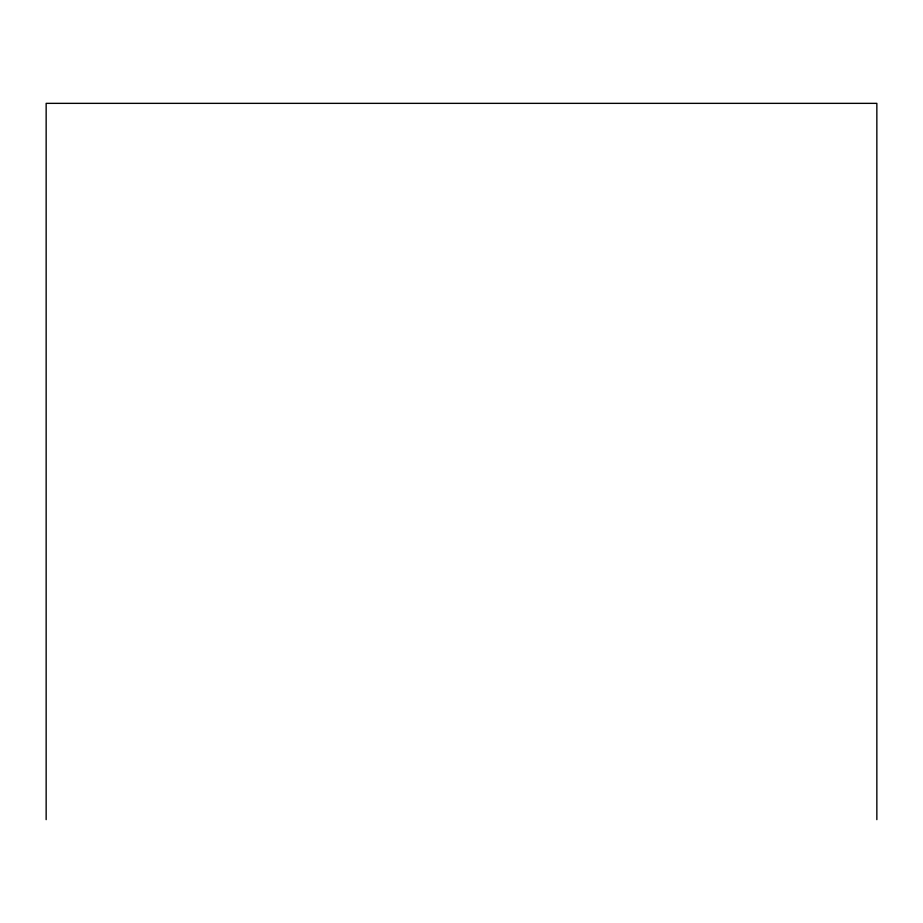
<?xml version="1.0" encoding="UTF-8"?>
<svg xmlns="http://www.w3.org/2000/svg" width="923" height="923" viewBox="0 0 923 923"><rect width="100%" height="100%" fill="white"/><g stroke="black" fill="none" stroke-linecap="round" stroke-linejoin="round"><path stroke-width="1.38" d="M876.85 819.647L876.85 103.353L46.15 103.353L46.15 819.647"/></g></svg>
